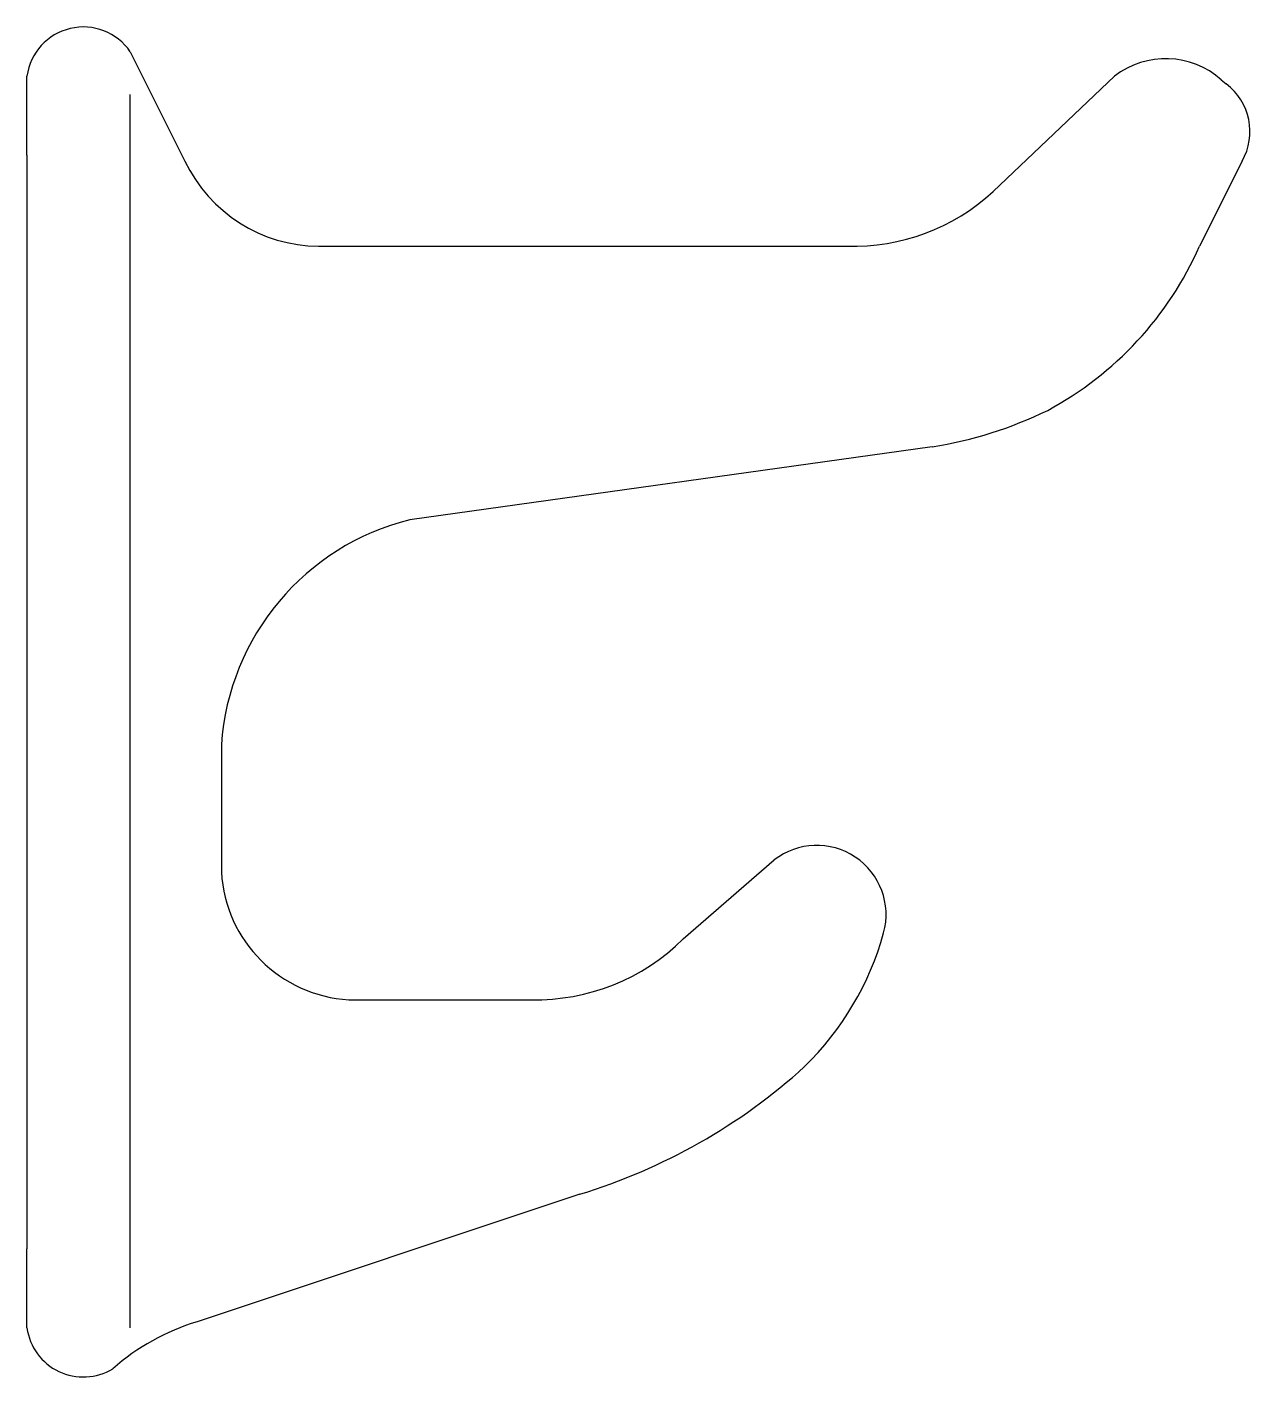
# Model space of a CAD drawing. Header units: millimetres. Extents: x -2993.793 to -2993.692, y 2922.78 to 2922.891.
import ezdxf

# ---------------------------------------------------------------- set-up
doc = ezdxf.new("R2010")
doc.units = ezdxf.units.MM
doc.header["$LTSCALE"] = 10
doc.layers.add('banheiro_acessórios', color=2, linetype='Continuous')

msp = doc.modelspace()

# ---------------------------------------------------------------- linework, layer by layer
at = {"layer": 'banheiro_acessórios'}
for p, q in [((-2993.784528310361, 2922.888955776491), (-2993.780028310361, 2922.879955776491)), ((-2993.793028310361, 2922.880455776491), (-2993.793028310361, 2922.88695577649)), ((-2993.713528310361, 2922.87745577649), (-2993.703528310361, 2922.88695577649)), ((-2993.69473878599, 2922.886651310972), (-2993.694334559732, 2922.886317275096)), ((-2993.693028310362, 2922.879955776491), (-2993.696528310361, 2922.87295577649)), ((-2993.769028310361, 2922.87295577649), (-2993.725528310361, 2922.87295577649)), ((-2993.718528310361, 2922.85645577649), (-2993.761528310361, 2922.85045577649)), ((-2993.777028310361, 2922.831955776491), (-2993.777028310361, 2922.82145577649)), ((-2993.739028310361, 2922.81595577649), (-2993.731528310361, 2922.822455776491)), ((-2993.766528310361, 2922.810955776491), (-2993.751528310361, 2922.810955776491)), ((-2993.747528310361, 2922.79495577649), (-2993.779028310361, 2922.784455776491)), ((-2993.793028310361, 2922.783955776491), (-2993.793028310361, 2922.79045577649))]:
    msp.add_line(p, q, dxfattribs=at)
at = {"layer": 'banheiro_acessórios', "color": 1}
msp.add_lwpolyline([(-2993.784528310361, 2922.783955776491), (-2993.784528310361, 2922.885455776491)], dxfattribs=at)
at = {"layer": 'banheiro_acessórios'}
msp.add_lwpolyline([(-2993.793028310361, 2922.880455776491), (-2993.793028310361, 2922.835455776491), (-2993.793028310361, 2922.79045577649)], dxfattribs=at)
for centre, radius, start, end in [((-2993.788393694977, 2922.886321161106), 0.004677862380165699, 34.27803093930385, 172.2030088956043), ((-2993.699316831136, 2922.881512402539), 0.006882359859326216, 48.30345132660634, 127.7287305631739), ((-2993.697283383885, 2922.88239691337), 0.004905588644889411, 330.157094552061, 53.05018650905482), ((-2993.768917236045, 2922.885273178988), 0.0123179033025148, 205.5742760572068, 269.4833393628516), ((-2993.725056881121, 2922.88994863185), 0.01699939348288921, 268.4108627592104, 312.7012276772303), ((-2993.722470970912, 2922.884439721444), 0.02837080591261327, 298.2825602566423, 336.1226360675531), ((-2993.723792384442, 2922.889667011078), 0.03362583201552009, 279.0066161184041, 296.0445206303781), ((-2993.75656406974, 2922.830553304619), 0.02051224199242109, 104.0054125800125, 176.0794895586581), ((-2993.728028310361, 2922.817955776491), 0.005700877125380824, 344.7448812945372, 127.8749836494948), ((-2993.765903310361, 2922.822080776491), 0.01114254234905866, 183.2154839947387, 266.7845160100618), ((-2993.751177317402, 2922.828203294094), 0.01725108864768152, 268.8341719557026, 314.7686470151233), ((-2993.746206881789, 2922.823027205062), 0.02457353084789789, 314.3522849674378, 344.4892612862928), ((-2993.761742596076, 2922.841547613226), 0.04871185860498167, 286.9659535350508, 312.1897238281647), ((-2993.788393694977, 2922.784590391875), 0.00467786237998132, 187.796991109914, 301.2932076582468), ((-2993.773650503605, 2922.766641846239), 0.01860797991554747, 106.7984203948718, 131.4318139141007)]:
    msp.add_arc(centre, radius, start, end, dxfattribs=at)

doc.saveas('drawing.dxf')
